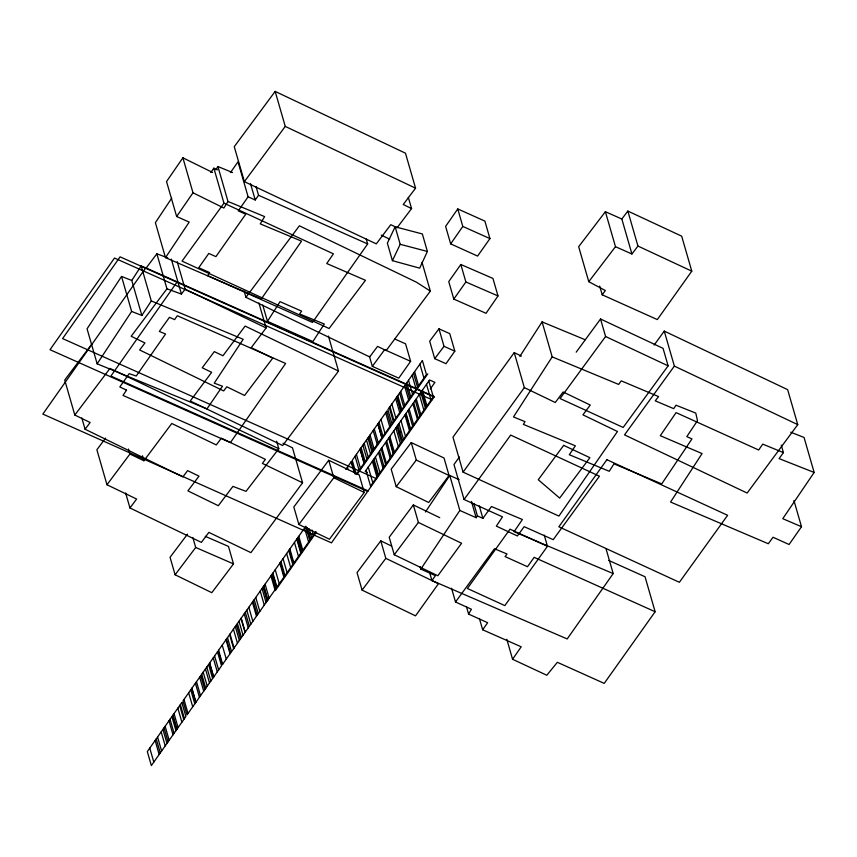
<?xml version="1.0" encoding="UTF-8"?>
<svg xmlns="http://www.w3.org/2000/svg" width="857" height="857" viewBox="0 0 857 857"><rect width="100%" height="100%" fill="white"/><g stroke="black" fill="none" stroke-linecap="round" stroke-linejoin="round"><path stroke-width="1.29" d="M427.386 251.455L419.684 268.155L392.41 260.657L387.364 243.163L395.141 226.805L422.34 233.95L427.386 251.455L400.187 244.299L395.141 226.805M392.41 260.657L400.187 244.299M608.738 560.435L645.032 576.75L655.134 611.737L604.217 683.383L557.35 662.3L546.809 675.252L512.572 659.269L521.195 646.799L482.652 629.777L487.665 622.718L468.597 614.094L471.414 609.241L455.517 601.989L451.543 588.245M215.835 169.772L217.903 166.504L232.547 172.546M228.005 201.491L223.859 208.037L192.996 192.793L182.895 157.806L166.547 181.534L176.649 216.521L189.193 222.092L165.487 257.646L261.31 298.954L301.535 241.149L260.249 223.87L264.609 216.585L228.005 201.491L217.903 166.504M267.459 321.343L280.035 301.664L301.6 311.123L299.65 313.983L324.289 324.01L312.869 341.547L267.459 321.343L262.767 305.092M519.867 356.373L542.085 321.889L585.16 339.736M552.187 356.876L513.493 416.941L524.998 421.655L523.359 424.386L575.368 445.822L569.294 454.724L609.241 471.286L613.998 463.862L661.733 483.894L691.963 438.913L686.821 436.62L697.469 420.691L695.777 413.095L675.991 405.2L673.741 408.671L655.241 400.83L658.594 396.587L621.25 380.851L618.647 384.418L552.187 356.876L542.085 321.889M131.764 280.464L121.544 276.447L131.635 311.434L141.866 315.462L131.764 280.464L141.18 265.938L147.308 268.498M141.866 315.462L151.282 300.936L141.18 265.938M121.544 276.447L87.06 328.82L97.152 363.818L206.976 408.875L222.477 386.228L214.239 383.143L243.184 339.286L151.282 300.936M97.152 363.818L131.635 311.434M171.689 198.213L155.385 222.659L165.487 257.646M425.447 511.993L449.754 475.464L459.063 479.62M605.974 548.576L613.183 573.569L567.195 638.947L431.949 580.564L435.41 575.636L420.808 569.123L459.845 510.451L449.754 475.464M814.15 472.453L782.762 518.678L801.509 526.734L789.072 544.495L773.035 537.253L768.311 543.745L670.57 502.041L702.065 453.578L660.286 435.699L676.077 412.624L758.691 450.011L762.73 444.119L783.427 452.625L779.077 458.602L814.15 472.453L804.048 437.456L790.743 432.207M176.649 216.521L192.996 192.793M497.992 295.933L486.037 313.298L453.803 299.093L448.757 281.599L460.83 264.492L492.946 278.439L497.992 295.933L465.876 281.985L460.83 264.492M457.756 208.937L445.619 226.377L450.664 243.87L477.585 256.082L489.936 238.6L484.891 221.095L457.756 208.937L462.812 226.43L489.936 238.6M450.664 243.87L462.812 226.43M230.426 172.6L238.01 161.812L248.112 196.81L255.236 199.981L258.546 195.267L256.029 186.515M177.185 281.846L110.885 376.073L368.071 490.836M248.112 196.81L238.246 210.833L245.766 214.186L215.91 256.629L208.787 253.447L198.749 267.716L209.633 272.569L207.64 275.654L312.451 322.425L367.653 243.956L366.207 238.953M453.803 299.093L465.876 281.985M394.927 339.072L405.565 343.818L410.621 361.322L398.773 378.162L372.324 366.357L369.431 356.362M305.874 526.209L218.203 650.827L222.242 664.828L315.987 531.576M345.8 469.465L351.466 461.398L355.141 474.114M275.279 590.666L316.104 532.636M356.94 474.596L427.804 373.866M454.831 351.156L446.004 363.689L434.724 358.665L429.678 341.172L438.966 328.831L449.775 333.652L454.831 351.156L444.012 346.324L438.966 328.831M398.912 433.556L400.444 431.382M430.321 388.907L434.917 382.372L429.571 379.983L365.211 471.468L367.353 472.421M459.845 510.451L476.149 517.724L477.413 515.925L473.803 503.434M627.838 211.058L637.94 246.045L631.941 254.004L621.839 219.017L627.838 211.058L681.679 236.168L691.781 271.155L657.33 319.586L602.214 294.819L599.686 286.067M547.462 546.305L504.837 605.61L467.386 588.48L510.011 529.176L547.462 546.305L544.216 535.057M210.758 172.471L213.864 168.186L217.474 169.857M223.966 203.173L182.038 261.117L329.099 328.51L365.468 280.293L326.753 263.528L333.405 253.843L223.966 203.173L213.864 168.186M459.416 456.995L453.974 464.515L464.076 499.502L502.491 516.857L496.353 526.134L517.392 535.957L524.152 526.669L553.215 539.664L599.439 476.192L510.686 435.077L464.076 499.502M477.413 515.925L482.887 518.367L491.457 506.508L522.395 519.524L514.061 531.694L613.183 573.569M514.232 352.623L452.978 437.156L463.08 472.143L558.914 516.085L617.479 431.5L582.931 414.852L590.259 405.05L563.135 391.981L555.272 402.511L524.334 387.61L514.232 352.623L521.377 356.062M463.08 472.143L524.334 387.61M654.137 345.071L664.261 331.102L787.647 389.646L797.749 424.633L747.154 493.043L624.528 434.874L674.363 366.089L664.261 331.102M602.214 294.819L605.342 290.523L588.77 281.685L578.668 246.698L605.385 211.711L621.839 219.017M600.532 319.008L663.072 348.349L668.117 365.843L623.168 427.461L560.06 398.537L605.578 336.501L600.532 319.008L576.193 352.163M455.517 601.989L494.457 548.759L507.033 553.986L505.073 556.579L527.494 566.723L534.157 557.35L655.134 611.737M372.324 366.357L384.611 349.71L410.621 361.322M411.564 208.572L403.251 204.512L415.57 188.176L405.468 153.189L275.161 91.41L234.261 146.665L244.363 181.652L376.298 243.87L390.781 224.684L397.091 227.758L411.564 208.572L408.318 197.324M244.363 181.652L285.263 126.407L275.161 91.41M283.014 443.24L292.473 447.793L302.575 482.78L250.908 552.636L208.862 532.379L201.395 542.385L129.953 507.965L125.625 492.979M422.04 262.371L430.332 291.112L386.186 350.556L377.551 346.399L369.678 356.93L245.938 297.304L244.138 291.059M364.257 492.443L329.452 539.224L298.879 524.484L293.822 506.99L328.745 460.263L359.212 474.949L364.257 492.443L333.791 477.767L328.745 460.263M105.582 438.109L96.884 449.764L106.975 484.751L136.627 499.042L129.953 507.965M245.938 297.304L299.382 225.798L416.491 282.221L430.332 291.112M106.975 484.751L129.932 454.028L128.496 449.025M129.932 454.028L143.912 460.755L171.764 423.487L216.307 444.944L221.374 438.163L265.402 459.363L262.371 463.412L302.575 482.78M298.879 524.484L333.791 477.767M380.776 540.853L357.037 572.615L362.093 590.109L415.527 615.851L438.452 583.703L385.821 558.346L380.776 540.853L391.542 546.038M413.342 504.944L389.196 537.253L394.252 554.747L437.841 575.754L461.58 543.252L418.387 522.438L413.342 504.944L439.737 517.66M362.093 590.109L385.821 558.346M394.252 554.747L418.387 522.438M338.526 371.07L282.66 445.533L190.243 401.001L211.668 372.334L202.231 367.792L214.314 351.616L222.938 355.773L245.123 326.078L338.526 371.07L328.424 336.083M145.733 268.573L156.863 253.822L167.704 257.775M91.892 344.021L64.714 380.047L74.816 415.034L90.146 422.512L85.068 429.228L182.862 476.921L187.619 470.622L198.995 476.171L187.908 490.879L218.331 505.716L232.911 486.39L246.013 491.35L278.804 448.725L276.64 441.226M156.863 253.822L166.965 288.809L131.164 336.255L144.929 342.971L139.648 349.967L223.666 390.942L226.805 386.796L244.577 395.463L272.751 358.13L251.24 347.642L266.109 327.931L258.9 302.939M74.816 415.034L109.985 368.414L278.804 448.725M166.965 288.809L181.416 294.08L185.133 289.152L177.206 261.664M187.479 534.179L170.05 557.286L175.107 574.779L211.797 592.68L233.511 563.906L228.465 546.412L205.284 536.343M175.107 574.779L195.696 547.473L192.814 537.478M434.724 358.665L444.012 346.324M411.242 442.566L391.178 469.165L396.223 486.658L428.682 502.491L449.057 475.485L444.012 457.992L411.242 442.566L416.288 460.07L449.057 475.485M396.223 486.658L416.288 460.07M588.77 281.685L615.476 246.698L605.385 211.711M195.696 547.473L233.511 563.906M615.476 246.698L631.941 254.004M258.546 195.267L367.653 243.956M434.113 396.973L120.087 256.843L62.582 338.59L376.598 478.72M432.132 399.791L114.495 258.053L50.006 349.72L367.642 491.457M637.94 246.045L691.781 271.155M605.578 336.501L668.117 365.843M285.263 126.407L415.57 188.176M674.363 366.089L797.749 424.633M185.133 289.152L266.109 327.931M381.301 235.139L389.656 239.167M182.895 157.806L212.579 172.461M781.263 445.126L783.427 452.625M793.936 500.488L801.509 526.734M479.277 505.876L482.887 518.367M471.468 501.484L476.149 517.724M506.808 639.268L512.572 659.269M428.779 381.119L433.321 396.855L402.329 440.905L397.787 425.158M426.507 384.343L431.05 400.09M419.909 364.118L423.947 378.108M422.415 390.149L426.968 405.897M421.623 391.285L426.165 407.021M420.83 392.41L425.372 408.157M414.606 371.659L418.58 385.736M413.492 373.234L417.53 387.225M419.352 394.509L423.904 410.257M412.11 375.205L416.148 389.196M416.288 398.859L420.83 414.606M479.406 618.529L482.652 629.777M415.27 400.315L419.812 416.063M408.5 380.326L412.538 394.327M413.685 402.576L418.227 418.323M406.743 382.833L410.782 396.834M412.881 403.701L417.434 419.448M405.693 384.322L409.732 398.312M404.59 385.896L408.628 399.887M466.433 606.595L468.597 614.094M409.143 409.025L413.685 424.772M408.114 410.482L412.667 426.229M400.701 391.424L404.74 405.415M406.079 413.385L410.621 429.132M399.63 392.935L403.668 406.936M405.736 413.867L410.278 429.614M404.943 415.002L409.485 430.739M397.766 395.591L401.804 409.582M397.091 396.545L401.13 410.535M396.78 396.984L400.819 410.985M395.677 398.559L399.716 412.56M400.969 420.648L405.511 436.395M398.923 423.551L403.465 439.298M391.831 404.033L395.87 418.023M396.995 426.293L401.537 442.041L370.556 486.08L366.003 470.343M389.967 406.679L394.006 420.669M395.859 427.9L400.401 443.647M389.292 407.632L393.331 421.623M393.813 430.814L398.366 446.551M385.693 412.753L389.731 426.754M429.421 571.812L431.949 580.564M389.839 436.459L394.391 452.207M389.046 437.584L393.599 453.332M388.703 438.066L393.256 453.814M380.99 419.427L385.029 433.428M386.668 440.98L391.21 456.717M385.639 442.426L390.192 458.174M378.965 422.319L383.004 436.309M420.091 566.627L420.808 569.123M377.883 423.84L381.922 437.841L377.851 423.894M381.901 447.75L386.443 463.498M381.108 448.875L385.65 464.623M374.284 428.971L378.323 442.962M379.512 451.136L384.054 466.883M373.191 430.525L377.23 444.515M378.494 452.592L383.036 468.34M370.053 434.981L374.091 448.972M375.43 456.952L379.972 472.689M368.949 436.556L372.988 450.546M367.942 437.981L371.981 451.971M373.952 459.041L378.494 474.789M373.159 460.177L377.701 475.924M366.485 440.059L370.524 454.049M372.367 461.302L376.909 477.049M364.214 443.273L368.264 457.274M362.875 445.179L366.914 459.181M368.274 467.108L372.816 482.855M361.151 447.643L365.189 461.634M360.144 449.068L364.182 463.059M360.036 449.218L364.075 463.209M356.416 454.36L360.454 468.361M355.077 456.267L359.115 470.268M351.124 461.88L354.07 472.057M347.449 467.119L348.178 469.657M250.544 183.741L255.236 199.981M312.023 530.033L313.491 535.122M309.163 528.715L311.734 537.628M307.32 527.751L310.62 539.203M306.463 527.162L310.138 539.889M306.217 527.516L309.891 540.242M304.578 528.051L308.616 542.042M298.782 536.3L302.821 550.29M298.043 537.339L302.082 551.33M297.668 537.864L301.707 551.865M297.122 538.646L301.161 552.636M296.779 539.139L300.818 553.14M294.444 542.46L298.482 556.461M289.87 548.962L293.908 562.953M289.323 549.733L293.362 563.735M288.766 550.537L292.805 564.527M286.634 553.547L290.684 567.548M283.035 558.678L287.074 572.669M280.957 561.624L284.995 575.615M280.357 562.492L284.395 576.482M279.853 563.199L283.892 577.189M275.236 569.766L279.275 583.756M272.901 573.087L276.94 587.077M272.547 573.579L276.586 587.57M272.055 574.286L276.093 588.288M271.626 574.886L275.665 588.888M270.941 575.861L274.979 589.862M171.325 259.093L181.416 294.08M265.092 584.174L269.13 598.175M263.827 585.974L267.866 599.975M263.581 586.327L267.62 600.328M263.142 586.949L267.18 600.95M262.038 588.523L266.077 602.525M260.228 591.105L264.267 605.096M255.772 597.425L259.821 611.416M254.229 599.621L258.268 613.612M253.126 601.196L257.164 615.187M252.419 602.192L256.457 616.183M248.819 607.313L252.858 621.314M246.805 610.173L250.844 624.175M245.327 612.284L249.366 626.274M244.213 613.858L248.251 627.849M241.213 618.122L245.252 632.123M241.021 618.4L245.059 632.402M239.007 621.261L243.045 635.262M237.41 623.532L241.449 637.522M236.414 624.946L240.453 638.936M235.311 626.521L239.349 640.511M233.415 629.209L237.453 643.211M230.03 634.019L234.068 648.01M229.612 634.619L233.65 648.61M227.501 637.608L231.54 651.609M226.398 639.183L230.437 653.184M226.002 639.74L230.04 653.741M222.231 645.107L226.269 659.108M218.599 650.27L222.638 664.271M214.604 655.959L218.642 669.949M213.254 657.865L217.292 671.856M209.686 662.943L213.725 676.934M209.526 663.157L213.575 677.159M208.572 664.518L212.622 678.508M206.794 667.046L210.833 681.036M205.455 668.953L209.494 682.943M142.466 455.763L143.912 460.755M203.195 672.167L207.233 686.157M201.727 674.245L205.766 688.246M200.774 675.605L204.812 689.596M199.67 677.18L203.709 691.171M196.489 681.701L200.527 695.702M195.396 683.254L199.435 697.255M191.872 688.267L195.91 702.269M191.786 688.385L195.825 702.376M190.757 689.842L194.796 703.843M188.679 692.799L192.718 706.789M183.987 699.473L188.026 713.463M180.377 704.593L184.426 718.584M179.713 705.547L183.752 719.537M177.849 708.193L181.888 722.194M174.046 713.592L178.085 727.593M172.943 715.167L176.981 729.168M172.578 715.681L176.617 729.682M171.914 716.634L175.953 730.635M170.05 719.291L174.089 733.281M81.822 417.98L85.068 429.228M168.979 720.801L173.018 734.803M165.133 726.265L169.183 740.255M164.03 727.839L168.068 741.83M162.937 729.393L166.976 743.383M161.17 731.899L165.219 745.89M157.57 737.02L161.609 751.011M156.231 738.927L160.27 752.917M155.138 740.48L159.156 754.492M149.771 748.107L153.81 762.109M126.515 390.139L123.001 395.431L230.415 442.587L285.638 363.475L177.324 315.73L174.603 319.618L169.461 317.315L159.316 331.423L165.562 334.016L136.22 376.03L129.161 373.673L119.819 386.957L126.515 390.139M145.744 267.812L42.85 414.07L331.477 542.856L434.37 396.609L145.744 267.812M181.845 702.504L147.318 751.589L151.357 765.59L185.894 716.506L181.845 702.504M217.485 651.845L182.959 700.93L186.997 714.931L221.524 665.846L217.485 651.845M386.764 411.221L352.238 460.305L356.276 474.307L390.803 425.222L386.764 411.221M422.405 360.572L387.878 409.646L391.917 423.647L426.443 374.563L422.405 360.572M606.906 459.695L558.86 526.787L679.376 582.299L727.614 515.303L606.906 459.695M563.681 445.361L538.26 479.738L559.664 498.088L589.895 457.681L563.681 445.361"/></g></svg>
